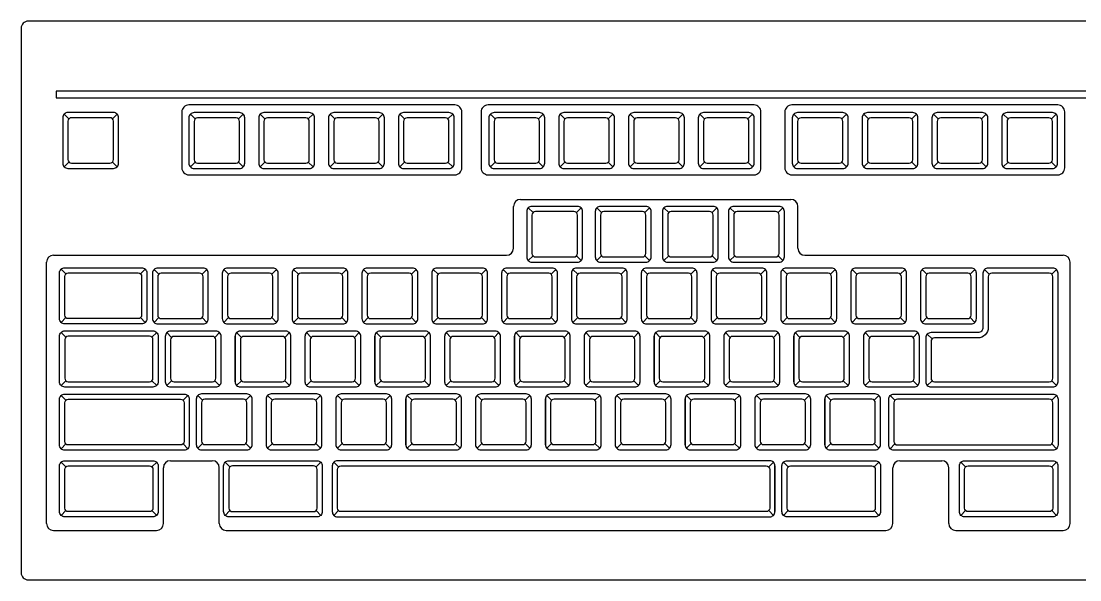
# Model space of a CAD drawing. Extents: x -388.927 to -388.467, y 3.059 to 3.219.
# Drawn here: x -388.9273 to -388.6241, y 3.0585 to 3.2185 of the extents above; entities that cross this region are included whole.
import ezdxf

# ---------------------------------------------------------------- set-up
doc = ezdxf.new("R2010")
doc.units = 0
doc.layers.get('0').update_dxf_attribs({"linetype": 'CONTINUOUS'})

msp = doc.modelspace()

# ---------------------------------------------------------------- linework, layer by layer
at = {"color": 0}
for p, q in [((-388.91365, 3.19059), (-388.915, 3.19194)), ((-388.90123, 3.19059), (-388.89988, 3.19194)), ((-388.87751, 3.19055), (-388.87887, 3.1919)), ((-388.8651, 3.19055), (-388.86375, 3.1919)), ((-388.85751, 3.19055), (-388.85887, 3.1919)), ((-388.8451, 3.19055), (-388.84375, 3.1919)), ((-388.83751, 3.19055), (-388.83887, 3.1919)), ((-388.8251, 3.19055), (-388.82375, 3.1919)), ((-388.81751, 3.19055), (-388.81887, 3.1919)), ((-388.8051, 3.19055), (-388.80375, 3.1919)), ((-388.7916, 3.19055), (-388.79295, 3.1919)), ((-388.77918, 3.19055), (-388.77783, 3.1919)), ((-388.7716, 3.19055), (-388.77295, 3.1919)), ((-388.75918, 3.19055), (-388.75783, 3.1919)), ((-388.7516, 3.19055), (-388.75295, 3.1919)), ((-388.73918, 3.19055), (-388.73783, 3.1919)), ((-388.7316, 3.19055), (-388.73295, 3.1919)), ((-388.71918, 3.19055), (-388.71783, 3.1919)), ((-388.70467, 3.19055), (-388.70603, 3.1919)), ((-388.69226, 3.19055), (-388.69091, 3.1919)), ((-388.68467, 3.19055), (-388.68603, 3.1919)), ((-388.67226, 3.19055), (-388.67091, 3.1919)), ((-388.66467, 3.19055), (-388.66603, 3.1919)), ((-388.65226, 3.19055), (-388.65091, 3.1919)), ((-388.64467, 3.19055), (-388.64603, 3.1919)), ((-388.63226, 3.19055), (-388.63091, 3.1919)), ((-388.91365, 3.17817), (-388.915, 3.17682)), ((-388.90123, 3.17817), (-388.89988, 3.17682)), ((-388.87751, 3.17813), (-388.87887, 3.17678)), ((-388.8651, 3.17813), (-388.86375, 3.17678)), ((-388.85751, 3.17813), (-388.85887, 3.17678)), ((-388.8451, 3.17813), (-388.84375, 3.17678)), ((-388.83751, 3.17813), (-388.83887, 3.17678)), ((-388.8251, 3.17813), (-388.82375, 3.17678)), ((-388.81751, 3.17813), (-388.81887, 3.17678)), ((-388.8051, 3.17813), (-388.80375, 3.17678)), ((-388.7916, 3.17813), (-388.79295, 3.17678)), ((-388.77918, 3.17813), (-388.77783, 3.17678)), ((-388.7716, 3.17813), (-388.77295, 3.17678)), ((-388.75918, 3.17813), (-388.75783, 3.17678)), ((-388.7516, 3.17813), (-388.75295, 3.17678)), ((-388.73918, 3.17813), (-388.73783, 3.17678)), ((-388.7316, 3.17813), (-388.73295, 3.17678)), ((-388.71918, 3.17813), (-388.71783, 3.17678)), ((-388.70467, 3.17813), (-388.70603, 3.17678)), ((-388.69226, 3.17813), (-388.69091, 3.17678)), ((-388.68467, 3.17813), (-388.68603, 3.17678)), ((-388.67226, 3.17813), (-388.67091, 3.17678)), ((-388.66467, 3.17813), (-388.66603, 3.17678)), ((-388.65226, 3.17813), (-388.65091, 3.17678)), ((-388.64467, 3.17813), (-388.64603, 3.17678)), ((-388.63226, 3.17813), (-388.63091, 3.17678)), ((-388.78433, 3.16748), (-388.70687, 3.16748)), ((-388.78633, 3.15348), (-388.78633, 3.16548)), ((-388.78074, 3.1637), (-388.78209, 3.16506)), ((-388.76832, 3.1637), (-388.76697, 3.16506)), ((-388.76112, 3.1637), (-388.76247, 3.16506)), ((-388.7487, 3.1637), (-388.74735, 3.16506)), ((-388.74187, 3.1637), (-388.74323, 3.16506)), ((-388.72946, 3.1637), (-388.72811, 3.16506)), ((-388.72296, 3.1637), (-388.72432, 3.16506)), ((-388.71055, 3.1637), (-388.70919, 3.16506)), ((-388.70487, 3.15348), (-388.70487, 3.16548)), ((-388.91808, 3.15148), (-388.78833, 3.15148)), ((-388.78074, 3.15129), (-388.78209, 3.14994)), ((-388.76832, 3.15129), (-388.76697, 3.14994)), ((-388.76112, 3.15129), (-388.76247, 3.14994)), ((-388.7487, 3.15129), (-388.74735, 3.14994)), ((-388.74187, 3.15129), (-388.74323, 3.14994)), ((-388.72946, 3.15129), (-388.72811, 3.14994)), ((-388.72296, 3.15129), (-388.72432, 3.14994)), ((-388.71055, 3.15129), (-388.70919, 3.14994)), ((-388.70287, 3.15148), (-388.62888, 3.15148)), ((-388.92008, 3.07465), (-388.92008, 3.14948)), ((-388.62688, 3.07465), (-388.62688, 3.14948)), ((-388.91455, 3.14613), (-388.91591, 3.14748)), ((-388.89314, 3.14613), (-388.89179, 3.14748)), ((-388.88794, 3.14604), (-388.8893, 3.14739)), ((-388.87553, 3.14604), (-388.87418, 3.14739)), ((-388.86794, 3.14604), (-388.8693, 3.14739)), ((-388.85553, 3.14604), (-388.85418, 3.14739)), ((-388.84794, 3.14604), (-388.8493, 3.14739)), ((-388.83553, 3.14604), (-388.83418, 3.14739)), ((-388.82794, 3.14604), (-388.8293, 3.14739)), ((-388.81553, 3.14604), (-388.81418, 3.14739)), ((-388.80794, 3.14604), (-388.8093, 3.14739)), ((-388.79553, 3.14604), (-388.79418, 3.14739)), ((-388.78794, 3.14604), (-388.7893, 3.14739)), ((-388.77553, 3.14604), (-388.77418, 3.14739)), ((-388.76794, 3.14604), (-388.7693, 3.14739)), ((-388.75553, 3.14604), (-388.75418, 3.14739)), ((-388.74794, 3.14604), (-388.7493, 3.14739)), ((-388.73553, 3.14604), (-388.73418, 3.14739)), ((-388.72794, 3.14604), (-388.7293, 3.14739)), ((-388.71553, 3.14604), (-388.71418, 3.14739)), ((-388.70794, 3.14604), (-388.7093, 3.14739)), ((-388.69553, 3.14604), (-388.69418, 3.14739)), ((-388.68794, 3.14604), (-388.6893, 3.14739)), ((-388.67553, 3.14604), (-388.67418, 3.14739)), ((-388.66794, 3.14604), (-388.6693, 3.14739)), ((-388.65553, 3.14604), (-388.65418, 3.14739)), ((-388.65141, 3.14739), (-388.65006, 3.14604)), ((-388.63079, 3.14739), (-388.63214, 3.14604)), ((-388.91455, 3.13362), (-388.91591, 3.13227)), ((-388.89314, 3.13362), (-388.89179, 3.13227)), ((-388.88794, 3.13362), (-388.8893, 3.13227)), ((-388.87553, 3.13362), (-388.87418, 3.13227)), ((-388.86794, 3.13362), (-388.8693, 3.13227)), ((-388.85553, 3.13362), (-388.85418, 3.13227)), ((-388.84794, 3.13362), (-388.8493, 3.13227)), ((-388.83553, 3.13362), (-388.83418, 3.13227)), ((-388.82794, 3.13362), (-388.8293, 3.13227)), ((-388.81553, 3.13362), (-388.81418, 3.13227)), ((-388.80794, 3.13362), (-388.8093, 3.13227)), ((-388.79553, 3.13362), (-388.79418, 3.13227)), ((-388.78794, 3.13362), (-388.7893, 3.13227)), ((-388.77553, 3.13362), (-388.77418, 3.13227)), ((-388.76794, 3.13362), (-388.7693, 3.13227)), ((-388.75553, 3.13362), (-388.75418, 3.13227)), ((-388.74794, 3.13362), (-388.7493, 3.13227)), ((-388.73553, 3.13362), (-388.73418, 3.13227)), ((-388.72794, 3.13362), (-388.7293, 3.13227)), ((-388.71553, 3.13362), (-388.71418, 3.13227)), ((-388.70794, 3.13362), (-388.7093, 3.13227)), ((-388.69553, 3.13362), (-388.69418, 3.13227)), ((-388.68794, 3.13362), (-388.6893, 3.13227)), ((-388.67553, 3.13362), (-388.67418, 3.13227)), ((-388.66794, 3.13362), (-388.6693, 3.13227)), ((-388.65553, 3.13362), (-388.65418, 3.13227)), ((-388.91455, 3.12804), (-388.91591, 3.12939)), ((-388.88989, 3.12804), (-388.88853, 3.12939)), ((-388.8861, 3.12833), (-388.8861, 3.11524)), ((-388.88428, 3.12796), (-388.88563, 3.12932)), ((-388.87186, 3.12796), (-388.87051, 3.12932)), ((-388.8661, 3.12833), (-388.8661, 3.11524)), ((-388.86428, 3.12796), (-388.86563, 3.12932)), ((-388.85186, 3.12796), (-388.85051, 3.12932)), ((-388.8461, 3.12833), (-388.8461, 3.11524)), ((-388.84428, 3.12796), (-388.84563, 3.12932)), ((-388.83186, 3.12796), (-388.83051, 3.12932)), ((-388.8261, 3.12833), (-388.8261, 3.11524)), ((-388.82428, 3.12796), (-388.82563, 3.12932)), ((-388.81186, 3.12796), (-388.81051, 3.12932)), ((-388.8061, 3.12833), (-388.8061, 3.11524)), ((-388.80428, 3.12796), (-388.80563, 3.12932)), ((-388.79186, 3.12796), (-388.79051, 3.12932)), ((-388.7861, 3.12833), (-388.7861, 3.11524)), ((-388.78428, 3.12796), (-388.78563, 3.12932)), ((-388.77186, 3.12796), (-388.77051, 3.12932)), ((-388.7661, 3.12833), (-388.7661, 3.11524)), ((-388.76428, 3.12796), (-388.76563, 3.12932)), ((-388.75186, 3.12796), (-388.75051, 3.12932)), ((-388.7461, 3.12833), (-388.7461, 3.11524)), ((-388.74428, 3.12796), (-388.74563, 3.12932)), ((-388.73186, 3.12796), (-388.73051, 3.12932)), ((-388.7261, 3.12833), (-388.7261, 3.11524)), ((-388.72428, 3.12796), (-388.72563, 3.12932)), ((-388.71186, 3.12796), (-388.71051, 3.12932)), ((-388.7061, 3.12833), (-388.7061, 3.11524)), ((-388.70428, 3.12796), (-388.70563, 3.12932)), ((-388.69186, 3.12796), (-388.69051, 3.12932)), ((-388.6861, 3.12833), (-388.6861, 3.11524)), ((-388.68428, 3.12796), (-388.68563, 3.12932)), ((-388.67186, 3.12796), (-388.67051, 3.12932)), ((-388.6678, 3.12888), (-388.66644, 3.12753)), ((-388.91455, 3.11553), (-388.91591, 3.11418)), ((-388.88989, 3.11553), (-388.88853, 3.11418)), ((-388.88428, 3.11555), (-388.88563, 3.1142)), ((-388.87186, 3.11555), (-388.87051, 3.1142)), ((-388.86428, 3.11555), (-388.86563, 3.1142)), ((-388.85186, 3.11555), (-388.85051, 3.1142)), ((-388.84428, 3.11555), (-388.84563, 3.1142)), ((-388.83186, 3.11555), (-388.83051, 3.1142)), ((-388.82428, 3.11555), (-388.82563, 3.1142)), ((-388.81186, 3.11555), (-388.81051, 3.1142)), ((-388.80428, 3.11555), (-388.80563, 3.1142)), ((-388.79186, 3.11555), (-388.79051, 3.1142)), ((-388.78428, 3.11555), (-388.78563, 3.1142)), ((-388.77186, 3.11555), (-388.77051, 3.1142)), ((-388.76428, 3.11555), (-388.76563, 3.1142)), ((-388.75186, 3.11555), (-388.75051, 3.1142)), ((-388.74428, 3.11555), (-388.74563, 3.1142)), ((-388.73186, 3.11555), (-388.73051, 3.1142)), ((-388.72428, 3.11555), (-388.72563, 3.1142)), ((-388.71186, 3.11555), (-388.71051, 3.1142)), ((-388.70428, 3.11555), (-388.70563, 3.1142)), ((-388.69186, 3.11555), (-388.69051, 3.1142)), ((-388.68428, 3.11555), (-388.68563, 3.1142)), ((-388.67186, 3.11555), (-388.67051, 3.1142)), ((-388.6678, 3.1142), (-388.66644, 3.11555)), ((-388.63079, 3.1142), (-388.63214, 3.11555)), ((-388.91455, 3.10995), (-388.91591, 3.1113)), ((-388.88099, 3.10995), (-388.87964, 3.1113)), ((-388.8754, 3.10997), (-388.87676, 3.11132)), ((-388.86299, 3.10997), (-388.86164, 3.11132)), ((-388.8554, 3.10997), (-388.85676, 3.11132)), ((-388.84299, 3.10997), (-388.84164, 3.11132)), ((-388.8354, 3.10997), (-388.83676, 3.11132)), ((-388.82299, 3.10997), (-388.82164, 3.11132)), ((-388.8154, 3.10997), (-388.81676, 3.11132)), ((-388.80299, 3.10997), (-388.80164, 3.11132)), ((-388.7954, 3.10997), (-388.79676, 3.11132)), ((-388.78299, 3.10997), (-388.78164, 3.11132)), ((-388.7754, 3.10997), (-388.77676, 3.11132)), ((-388.76299, 3.10997), (-388.76164, 3.11132)), ((-388.7554, 3.10997), (-388.75676, 3.11132)), ((-388.74299, 3.10997), (-388.74164, 3.11132)), ((-388.7354, 3.10997), (-388.73676, 3.11132)), ((-388.72299, 3.10997), (-388.72164, 3.11132)), ((-388.7154, 3.10997), (-388.71676, 3.11132)), ((-388.70299, 3.10997), (-388.70164, 3.11132)), ((-388.6954, 3.10997), (-388.69676, 3.11132)), ((-388.68299, 3.10997), (-388.68164, 3.11132)), ((-388.67706, 3.10995), (-388.67842, 3.1113)), ((-388.63214, 3.10995), (-388.63079, 3.1113)), ((-388.87722, 3.11033), (-388.87722, 3.09724)), ((-388.85722, 3.11033), (-388.85722, 3.09724)), ((-388.83722, 3.11033), (-388.83722, 3.09724)), ((-388.81722, 3.11033), (-388.81722, 3.09724)), ((-388.79722, 3.11033), (-388.79722, 3.09724)), ((-388.77722, 3.11033), (-388.77722, 3.09724)), ((-388.75722, 3.11033), (-388.75722, 3.09724)), ((-388.73722, 3.11033), (-388.73722, 3.09724)), ((-388.71722, 3.11033), (-388.71722, 3.09724)), ((-388.69722, 3.11033), (-388.69722, 3.09724)), ((-388.91455, 3.09744), (-388.91591, 3.09609)), ((-388.88099, 3.09744), (-388.87964, 3.09609)), ((-388.8754, 3.09755), (-388.87676, 3.0962)), ((-388.86299, 3.09755), (-388.86164, 3.0962)), ((-388.8554, 3.09755), (-388.85676, 3.0962)), ((-388.84299, 3.09755), (-388.84164, 3.0962)), ((-388.8354, 3.09755), (-388.83676, 3.0962)), ((-388.82299, 3.09755), (-388.82164, 3.0962)), ((-388.8154, 3.09755), (-388.81676, 3.0962)), ((-388.80299, 3.09755), (-388.80164, 3.0962)), ((-388.7954, 3.09755), (-388.79676, 3.0962)), ((-388.78299, 3.09755), (-388.78164, 3.0962)), ((-388.7754, 3.09755), (-388.77676, 3.0962)), ((-388.76299, 3.09755), (-388.76164, 3.0962)), ((-388.7554, 3.09755), (-388.75676, 3.0962)), ((-388.74299, 3.09755), (-388.74164, 3.0962)), ((-388.7354, 3.09755), (-388.73676, 3.0962)), ((-388.72299, 3.09755), (-388.72164, 3.0962)), ((-388.7154, 3.09755), (-388.71676, 3.0962)), ((-388.70299, 3.09755), (-388.70164, 3.0962)), ((-388.6954, 3.09755), (-388.69676, 3.0962)), ((-388.68299, 3.09755), (-388.68164, 3.0962)), ((-388.67706, 3.09744), (-388.67842, 3.09609)), ((-388.63214, 3.09744), (-388.63079, 3.09609)), ((-388.91455, 3.09086), (-388.91591, 3.09221)), ((-388.88989, 3.09086), (-388.88853, 3.09221)), ((-388.88661, 3.07465), (-388.88661, 3.09065)), ((-388.88461, 3.09265), (-388.8726, 3.09265)), ((-388.8706, 3.07465), (-388.8706, 3.09065)), ((-388.86755, 3.09086), (-388.86891, 3.09221)), ((-388.84289, 3.09086), (-388.84153, 3.09221)), ((-388.83645, 3.09086), (-388.8378, 3.09221)), ((-388.71324, 3.09086), (-388.71189, 3.09221)), ((-388.71145, 3.09115), (-388.71145, 3.07806)), ((-388.70766, 3.09086), (-388.70901, 3.09221)), ((-388.68299, 3.09086), (-388.68164, 3.09221)), ((-388.67767, 3.07465), (-388.67767, 3.09065)), ((-388.67567, 3.09265), (-388.66366, 3.09265)), ((-388.66166, 3.07465), (-388.66166, 3.09065)), ((-388.65683, 3.09086), (-388.65818, 3.09221)), ((-388.63216, 3.09086), (-388.63081, 3.09221)), ((-388.91455, 3.07835), (-388.91591, 3.077)), ((-388.88989, 3.07835), (-388.88853, 3.077)), ((-388.86755, 3.07835), (-388.86891, 3.077)), ((-388.84289, 3.07835), (-388.84153, 3.077)), ((-388.83645, 3.07835), (-388.8378, 3.077)), ((-388.71324, 3.07835), (-388.71189, 3.077)), ((-388.70766, 3.07835), (-388.70901, 3.077)), ((-388.68299, 3.07835), (-388.68164, 3.077)), ((-388.65683, 3.07835), (-388.65818, 3.077)), ((-388.63216, 3.07835), (-388.63081, 3.077)), ((-388.91808, 3.07265), (-388.88861, 3.07265)), ((-388.8686, 3.07265), (-388.67967, 3.07265)), ((-388.65966, 3.07265), (-388.62888, 3.07265))]:
    msp.add_line(p, q, dxfattribs=at)
for points in [[(-388.92735, 3.21653), (-388.92735, 3.06053, 0.414214), (-388.92535, 3.05853), (-388.46935, 3.05853, 0.414214), (-388.46735, 3.06053), (-388.46735, 3.21653, 0.414214), (-388.46935, 3.21853), (-388.92535, 3.21853, 0.414214)], [(-388.80313, 3.19453), (-388.87932, 3.19453, 0.414214), (-388.88132, 3.19253), (-388.88132, 3.17653, 0.414214), (-388.87932, 3.17453), (-388.80313, 3.17453, 0.414214), (-388.80113, 3.17653), (-388.80113, 3.19253, 0.414214)], [(-388.71744, 3.19453), (-388.79363, 3.19453, 0.414214), (-388.79563, 3.19253), (-388.79563, 3.17653, 0.414214), (-388.79363, 3.17453), (-388.71744, 3.17453, 0.414214), (-388.71544, 3.17653), (-388.71544, 3.19253, 0.414214)], [(-388.63042, 3.19453), (-388.70661, 3.19453, 0.414214), (-388.70861, 3.19253), (-388.70861, 3.17653, 0.414214), (-388.70661, 3.17453), (-388.63042, 3.17453, 0.414214), (-388.62842, 3.17653), (-388.62842, 3.19253, 0.414214)], [(-388.89944, 3.19088, 0.414214), (-388.90094, 3.19238), (-388.91394, 3.19238, 0.414214), (-388.91544, 3.19088), (-388.91544, 3.17788, 0.414214), (-388.91394, 3.17638), (-388.90094, 3.17638, 0.414214), (-388.89944, 3.17788)], [(-388.90194, 3.19088), (-388.91294, 3.19088, 0.414214), (-388.91394, 3.18988), (-388.91394, 3.17888, 0.414214), (-388.91294, 3.17788), (-388.90194, 3.17788, 0.414214), (-388.90094, 3.17888), (-388.90094, 3.18988, 0.414214)], [(-388.86331, 3.19084, 0.414214), (-388.86481, 3.19234), (-388.87781, 3.19234, 0.414214), (-388.87931, 3.19084), (-388.87931, 3.17784, 0.414214), (-388.87781, 3.17634), (-388.86481, 3.17634, 0.414214), (-388.86331, 3.17784)], [(-388.86581, 3.19084), (-388.87681, 3.19084, 0.414214), (-388.87781, 3.18984), (-388.87781, 3.17884, 0.414214), (-388.87681, 3.17784), (-388.86581, 3.17784, 0.414214), (-388.86481, 3.17884), (-388.86481, 3.18984, 0.414214)], [(-388.84331, 3.19084, 0.414214), (-388.84481, 3.19234), (-388.85781, 3.19234, 0.414214), (-388.85931, 3.19084), (-388.85931, 3.17784, 0.414214), (-388.85781, 3.17634), (-388.84481, 3.17634, 0.414214), (-388.84331, 3.17784)], [(-388.84581, 3.19084), (-388.85681, 3.19084, 0.414214), (-388.85781, 3.18984), (-388.85781, 3.17884, 0.414214), (-388.85681, 3.17784), (-388.84581, 3.17784, 0.414214), (-388.84481, 3.17884), (-388.84481, 3.18984, 0.414214)], [(-388.82331, 3.19084, 0.414214), (-388.82481, 3.19234), (-388.83781, 3.19234, 0.414214), (-388.83931, 3.19084), (-388.83931, 3.17784, 0.414214), (-388.83781, 3.17634), (-388.82481, 3.17634, 0.414214), (-388.82331, 3.17784)], [(-388.82581, 3.19084), (-388.83681, 3.19084, 0.414214), (-388.83781, 3.18984), (-388.83781, 3.17884, 0.414214), (-388.83681, 3.17784), (-388.82581, 3.17784, 0.414214), (-388.82481, 3.17884), (-388.82481, 3.18984, 0.414214)], [(-388.80331, 3.19084, 0.414214), (-388.80481, 3.19234), (-388.81781, 3.19234, 0.414214), (-388.81931, 3.19084), (-388.81931, 3.17784, 0.414214), (-388.81781, 3.17634), (-388.80481, 3.17634, 0.414214), (-388.80331, 3.17784)], [(-388.80581, 3.19084), (-388.81681, 3.19084, 0.414214), (-388.81781, 3.18984), (-388.81781, 3.17884, 0.414214), (-388.81681, 3.17784), (-388.80581, 3.17784, 0.414214), (-388.80481, 3.17884), (-388.80481, 3.18984, 0.414214)], [(-388.77739, 3.19084, 0.414214), (-388.77889, 3.19234), (-388.79189, 3.19234, 0.414214), (-388.79339, 3.19084), (-388.79339, 3.17784, 0.414214), (-388.79189, 3.17634), (-388.77889, 3.17634, 0.414214), (-388.77739, 3.17784)], [(-388.77989, 3.19084), (-388.79089, 3.19084, 0.414214), (-388.79189, 3.18984), (-388.79189, 3.17884, 0.414214), (-388.79089, 3.17784), (-388.77989, 3.17784, 0.414214), (-388.77889, 3.17884), (-388.77889, 3.18984, 0.414214)], [(-388.75739, 3.19084, 0.414214), (-388.75889, 3.19234), (-388.77189, 3.19234, 0.414214), (-388.77339, 3.19084), (-388.77339, 3.17784, 0.414214), (-388.77189, 3.17634), (-388.75889, 3.17634, 0.414214), (-388.75739, 3.17784)], [(-388.75989, 3.19084), (-388.77089, 3.19084, 0.414214), (-388.77189, 3.18984), (-388.77189, 3.17884, 0.414214), (-388.77089, 3.17784), (-388.75989, 3.17784, 0.414214), (-388.75889, 3.17884), (-388.75889, 3.18984, 0.414214)], [(-388.73739, 3.19084, 0.414214), (-388.73889, 3.19234), (-388.75189, 3.19234, 0.414214), (-388.75339, 3.19084), (-388.75339, 3.17784, 0.414214), (-388.75189, 3.17634), (-388.73889, 3.17634, 0.414214), (-388.73739, 3.17784)], [(-388.73989, 3.19084), (-388.75089, 3.19084, 0.414214), (-388.75189, 3.18984), (-388.75189, 3.17884, 0.414214), (-388.75089, 3.17784), (-388.73989, 3.17784, 0.414214), (-388.73889, 3.17884), (-388.73889, 3.18984, 0.414214)], [(-388.71739, 3.19084, 0.414214), (-388.71889, 3.19234), (-388.73189, 3.19234, 0.414214), (-388.73339, 3.19084), (-388.73339, 3.17784, 0.414214), (-388.73189, 3.17634), (-388.71889, 3.17634, 0.414214), (-388.71739, 3.17784)], [(-388.71989, 3.19084), (-388.73089, 3.19084, 0.414214), (-388.73189, 3.18984), (-388.73189, 3.17884, 0.414214), (-388.73089, 3.17784), (-388.71989, 3.17784, 0.414214), (-388.71889, 3.17884), (-388.71889, 3.18984, 0.414214)], [(-388.69047, 3.19084, 0.414214), (-388.69197, 3.19234), (-388.70497, 3.19234, 0.414214), (-388.70647, 3.19084), (-388.70647, 3.17784, 0.414214), (-388.70497, 3.17634), (-388.69197, 3.17634, 0.414214), (-388.69047, 3.17784)], [(-388.69297, 3.19084), (-388.70397, 3.19084, 0.414214), (-388.70497, 3.18984), (-388.70497, 3.17884, 0.414214), (-388.70397, 3.17784), (-388.69297, 3.17784, 0.414214), (-388.69197, 3.17884), (-388.69197, 3.18984, 0.414214)], [(-388.67047, 3.19084, 0.414214), (-388.67197, 3.19234), (-388.68497, 3.19234, 0.414214), (-388.68647, 3.19084), (-388.68647, 3.17784, 0.414214), (-388.68497, 3.17634), (-388.67197, 3.17634, 0.414214), (-388.67047, 3.17784)], [(-388.67297, 3.19084), (-388.68397, 3.19084, 0.414214), (-388.68497, 3.18984), (-388.68497, 3.17884, 0.414214), (-388.68397, 3.17784), (-388.67297, 3.17784, 0.414214), (-388.67197, 3.17884), (-388.67197, 3.18984, 0.414214)], [(-388.65047, 3.19084, 0.414214), (-388.65197, 3.19234), (-388.66497, 3.19234, 0.414214), (-388.66647, 3.19084), (-388.66647, 3.17784, 0.414214), (-388.66497, 3.17634), (-388.65197, 3.17634, 0.414214), (-388.65047, 3.17784)], [(-388.65297, 3.19084), (-388.66397, 3.19084, 0.414214), (-388.66497, 3.18984), (-388.66497, 3.17884, 0.414214), (-388.66397, 3.17784), (-388.65297, 3.17784, 0.414214), (-388.65197, 3.17884), (-388.65197, 3.18984, 0.414214)], [(-388.63047, 3.19084, 0.414214), (-388.63197, 3.19234), (-388.64497, 3.19234, 0.414214), (-388.64647, 3.19084), (-388.64647, 3.17784, 0.414214), (-388.64497, 3.17634), (-388.63197, 3.17634, 0.414214), (-388.63047, 3.17784)], [(-388.63297, 3.19084), (-388.64397, 3.19084, 0.414214), (-388.64497, 3.18984), (-388.64497, 3.17884, 0.414214), (-388.64397, 3.17784), (-388.63297, 3.17784, 0.414214), (-388.63197, 3.17884), (-388.63197, 3.18984, 0.414214)], [(-388.76653, 3.164, 0.414214), (-388.76803, 3.1655), (-388.78103, 3.1655, 0.414214), (-388.78253, 3.164), (-388.78253, 3.151, 0.414214), (-388.78103, 3.1495), (-388.76803, 3.1495, 0.414214), (-388.76653, 3.151)], [(-388.76903, 3.164), (-388.78003, 3.164, 0.414214), (-388.78103, 3.163), (-388.78103, 3.152, 0.414214), (-388.78003, 3.151), (-388.76903, 3.151, 0.414214), (-388.76803, 3.152), (-388.76803, 3.163, 0.414214)], [(-388.74691, 3.164, 0.414214), (-388.74841, 3.1655), (-388.76141, 3.1655, 0.414214), (-388.76291, 3.164), (-388.76291, 3.151, 0.414214), (-388.76141, 3.1495), (-388.74841, 3.1495, 0.414214), (-388.74691, 3.151)], [(-388.74941, 3.164), (-388.76041, 3.164, 0.414214), (-388.76141, 3.163), (-388.76141, 3.152, 0.414214), (-388.76041, 3.151), (-388.74941, 3.151, 0.414214), (-388.74841, 3.152), (-388.74841, 3.163, 0.414214)], [(-388.72767, 3.164, 0.414214), (-388.72917, 3.1655), (-388.74217, 3.1655, 0.414214), (-388.74367, 3.164), (-388.74367, 3.151, 0.414214), (-388.74217, 3.1495), (-388.72917, 3.1495, 0.414214), (-388.72767, 3.151)], [(-388.73017, 3.164), (-388.74117, 3.164, 0.414214), (-388.74217, 3.163), (-388.74217, 3.152, 0.414214), (-388.74117, 3.151), (-388.73017, 3.151, 0.414214), (-388.72917, 3.152), (-388.72917, 3.163, 0.414214)], [(-388.70875, 3.164, 0.414214), (-388.71025, 3.1655), (-388.72325, 3.1655, 0.414214), (-388.72475, 3.164), (-388.72475, 3.151, 0.414214), (-388.72325, 3.1495), (-388.71025, 3.1495, 0.414214), (-388.70875, 3.151)], [(-388.71125, 3.164), (-388.72225, 3.164, 0.414214), (-388.72325, 3.163), (-388.72325, 3.152, 0.414214), (-388.72225, 3.151), (-388.71125, 3.151, 0.414214), (-388.71025, 3.152), (-388.71025, 3.163, 0.414214)], [(-388.91485, 3.14792), (-388.89285, 3.14792, -0.414214), (-388.89135, 3.14642), (-388.89135, 3.13333, -0.414214), (-388.89285, 3.13183), (-388.91485, 3.13183, -0.414214), (-388.91635, 3.13333), (-388.91635, 3.14642, -0.414214)], [(-388.87374, 3.14633, 0.414214), (-388.87524, 3.14783), (-388.88824, 3.14783, 0.414214), (-388.88974, 3.14633), (-388.88974, 3.13333, 0.414214), (-388.88824, 3.13183), (-388.87524, 3.13183, 0.414214), (-388.87374, 3.13333)], [(-388.85374, 3.14633, 0.414214), (-388.85524, 3.14783), (-388.86824, 3.14783, 0.414214), (-388.86974, 3.14633), (-388.86974, 3.13333, 0.414214), (-388.86824, 3.13183), (-388.85524, 3.13183, 0.414214), (-388.85374, 3.13333)], [(-388.83374, 3.14633, 0.414214), (-388.83524, 3.14783), (-388.84824, 3.14783, 0.414214), (-388.84974, 3.14633), (-388.84974, 3.13333, 0.414214), (-388.84824, 3.13183), (-388.83524, 3.13183, 0.414214), (-388.83374, 3.13333)], [(-388.81374, 3.14633, 0.414214), (-388.81524, 3.14783), (-388.82824, 3.14783, 0.414214), (-388.82974, 3.14633), (-388.82974, 3.13333, 0.414214), (-388.82824, 3.13183), (-388.81524, 3.13183, 0.414214), (-388.81374, 3.13333)], [(-388.79374, 3.14633, 0.414214), (-388.79524, 3.14783), (-388.80824, 3.14783, 0.414214), (-388.80974, 3.14633), (-388.80974, 3.13333, 0.414214), (-388.80824, 3.13183), (-388.79524, 3.13183, 0.414214), (-388.79374, 3.13333)], [(-388.77374, 3.14633, 0.414214), (-388.77524, 3.14783), (-388.78824, 3.14783, 0.414214), (-388.78974, 3.14633), (-388.78974, 3.13333, 0.414214), (-388.78824, 3.13183), (-388.77524, 3.13183, 0.414214), (-388.77374, 3.13333)], [(-388.75374, 3.14633, 0.414214), (-388.75524, 3.14783), (-388.76824, 3.14783, 0.414214), (-388.76974, 3.14633), (-388.76974, 3.13333, 0.414214), (-388.76824, 3.13183), (-388.75524, 3.13183, 0.414214), (-388.75374, 3.13333)], [(-388.73374, 3.14633, 0.414214), (-388.73524, 3.14783), (-388.74824, 3.14783, 0.414214), (-388.74974, 3.14633), (-388.74974, 3.13333, 0.414214), (-388.74824, 3.13183), (-388.73524, 3.13183, 0.414214), (-388.73374, 3.13333)], [(-388.71374, 3.14633, 0.414214), (-388.71524, 3.14783), (-388.72824, 3.14783, 0.414214), (-388.72974, 3.14633), (-388.72974, 3.13333, 0.414214), (-388.72824, 3.13183), (-388.71524, 3.13183, 0.414214), (-388.71374, 3.13333)], [(-388.69374, 3.14633, 0.414214), (-388.69524, 3.14783), (-388.70824, 3.14783, 0.414214), (-388.70974, 3.14633), (-388.70974, 3.13333, 0.414214), (-388.70824, 3.13183), (-388.69524, 3.13183, 0.414214), (-388.69374, 3.13333)], [(-388.67374, 3.14633, 0.414214), (-388.67524, 3.14783), (-388.68824, 3.14783, 0.414214), (-388.68974, 3.14633), (-388.68974, 3.13333, 0.414214), (-388.68824, 3.13183), (-388.67524, 3.13183, 0.414214), (-388.67374, 3.13333)], [(-388.65374, 3.14633, 0.414214), (-388.65524, 3.14783), (-388.66824, 3.14783, 0.414214), (-388.66974, 3.14633), (-388.66974, 3.13333, 0.414214), (-388.66824, 3.13183), (-388.65524, 3.13183, 0.414214), (-388.65374, 3.13333)], [(-388.66674, 3.11376), (-388.63185, 3.11376, 0.414214), (-388.63035, 3.11526), (-388.63035, 3.14633, 0.414214), (-388.63185, 3.14783), (-388.65035, 3.14783, 0.414214), (-388.65185, 3.14633), (-388.65185, 3.13082, -0.414214), (-388.65335, 3.12932), (-388.66674, 3.12932, 0.414214), (-388.66824, 3.12782), (-388.66824, 3.11526, 0.414214)], [(-388.89285, 3.14542), (-388.89285, 3.13433, -0.414214), (-388.89385, 3.13333), (-388.91385, 3.13333, -0.414214), (-388.91485, 3.13433), (-388.91485, 3.14542, -0.414214), (-388.91385, 3.14642), (-388.89385, 3.14642, -0.414214)], [(-388.87624, 3.14633), (-388.88724, 3.14633, 0.414214), (-388.88824, 3.14533), (-388.88824, 3.13433, 0.414214), (-388.88724, 3.13333), (-388.87624, 3.13333, 0.414214), (-388.87524, 3.13433), (-388.87524, 3.14533, 0.414214)], [(-388.85624, 3.14633), (-388.86724, 3.14633, 0.414214), (-388.86824, 3.14533), (-388.86824, 3.13433, 0.414214), (-388.86724, 3.13333), (-388.85624, 3.13333, 0.414214), (-388.85524, 3.13433), (-388.85524, 3.14533, 0.414214)], [(-388.83624, 3.14633), (-388.84724, 3.14633, 0.414214), (-388.84824, 3.14533), (-388.84824, 3.13433, 0.414214), (-388.84724, 3.13333), (-388.83624, 3.13333, 0.414214), (-388.83524, 3.13433), (-388.83524, 3.14533, 0.414214)], [(-388.81624, 3.14633), (-388.82724, 3.14633, 0.414214), (-388.82824, 3.14533), (-388.82824, 3.13433, 0.414214), (-388.82724, 3.13333), (-388.81624, 3.13333, 0.414214), (-388.81524, 3.13433), (-388.81524, 3.14533, 0.414214)], [(-388.79624, 3.14633), (-388.80724, 3.14633, 0.414214), (-388.80824, 3.14533), (-388.80824, 3.13433, 0.414214), (-388.80724, 3.13333), (-388.79624, 3.13333, 0.414214), (-388.79524, 3.13433), (-388.79524, 3.14533, 0.414214)], [(-388.77624, 3.14633), (-388.78724, 3.14633, 0.414214), (-388.78824, 3.14533), (-388.78824, 3.13433, 0.414214), (-388.78724, 3.13333), (-388.77624, 3.13333, 0.414214), (-388.77524, 3.13433), (-388.77524, 3.14533, 0.414214)], [(-388.75624, 3.14633), (-388.76724, 3.14633, 0.414214), (-388.76824, 3.14533), (-388.76824, 3.13433, 0.414214), (-388.76724, 3.13333), (-388.75624, 3.13333, 0.414214), (-388.75524, 3.13433), (-388.75524, 3.14533, 0.414214)], [(-388.73624, 3.14633), (-388.74724, 3.14633, 0.414214), (-388.74824, 3.14533), (-388.74824, 3.13433, 0.414214), (-388.74724, 3.13333), (-388.73624, 3.13333, 0.414214), (-388.73524, 3.13433), (-388.73524, 3.14533, 0.414214)], [(-388.71624, 3.14633), (-388.72724, 3.14633, 0.414214), (-388.72824, 3.14533), (-388.72824, 3.13433, 0.414214), (-388.72724, 3.13333), (-388.71624, 3.13333, 0.414214), (-388.71524, 3.13433), (-388.71524, 3.14533, 0.414214)], [(-388.69624, 3.14633), (-388.70724, 3.14633, 0.414214), (-388.70824, 3.14533), (-388.70824, 3.13433, 0.414214), (-388.70724, 3.13333), (-388.69624, 3.13333, 0.414214), (-388.69524, 3.13433), (-388.69524, 3.14533, 0.414214)], [(-388.67624, 3.14633), (-388.68724, 3.14633, 0.414214), (-388.68824, 3.14533), (-388.68824, 3.13433, 0.414214), (-388.68724, 3.13333), (-388.67624, 3.13333, 0.414214), (-388.67524, 3.13433), (-388.67524, 3.14533, 0.414214)], [(-388.65624, 3.14633), (-388.66724, 3.14633, 0.414214), (-388.66824, 3.14533), (-388.66824, 3.13433, 0.414214), (-388.66724, 3.13333), (-388.65624, 3.13333, 0.414214), (-388.65524, 3.13433), (-388.65524, 3.14533, 0.414214)], [(-388.66574, 3.11526), (-388.63285, 3.11526, 0.414214), (-388.63185, 3.11626), (-388.63185, 3.14533, 0.414214), (-388.63285, 3.14633), (-388.64935, 3.14633, 0.414214), (-388.65035, 3.14533), (-388.65035, 3.13082, -0.414214), (-388.65335, 3.12782), (-388.66574, 3.12782, 0.414214), (-388.66674, 3.12682), (-388.66674, 3.11626, 0.414214)], [(-388.91635, 3.11524), (-388.91635, 3.12833, -0.414214), (-388.91485, 3.12983), (-388.8896, 3.12983, -0.414214), (-388.8881, 3.12833), (-388.8881, 3.11524, -0.414214), (-388.8896, 3.11374), (-388.91485, 3.11374, -0.414214)], [(-388.87007, 3.12826, 0.414214), (-388.87157, 3.12976), (-388.88457, 3.12976, 0.414214), (-388.88607, 3.12826), (-388.88607, 3.11526, 0.414214), (-388.88457, 3.11376), (-388.87157, 3.11376, 0.414214), (-388.87007, 3.11526)], [(-388.85007, 3.12826, 0.414214), (-388.85157, 3.12976), (-388.86457, 3.12976, 0.414214), (-388.86607, 3.12826), (-388.86607, 3.11526, 0.414214), (-388.86457, 3.11376), (-388.85157, 3.11376, 0.414214), (-388.85007, 3.11526)], [(-388.83007, 3.12826, 0.414214), (-388.83157, 3.12976), (-388.84457, 3.12976, 0.414214), (-388.84607, 3.12826), (-388.84607, 3.11526, 0.414214), (-388.84457, 3.11376), (-388.83157, 3.11376, 0.414214), (-388.83007, 3.11526)], [(-388.81007, 3.12826, 0.414214), (-388.81157, 3.12976), (-388.82457, 3.12976, 0.414214), (-388.82607, 3.12826), (-388.82607, 3.11526, 0.414214), (-388.82457, 3.11376), (-388.81157, 3.11376, 0.414214), (-388.81007, 3.11526)], [(-388.79007, 3.12826, 0.414214), (-388.79157, 3.12976), (-388.80457, 3.12976, 0.414214), (-388.80607, 3.12826), (-388.80607, 3.11526, 0.414214), (-388.80457, 3.11376), (-388.79157, 3.11376, 0.414214), (-388.79007, 3.11526)], [(-388.77007, 3.12826, 0.414214), (-388.77157, 3.12976), (-388.78457, 3.12976, 0.414214), (-388.78607, 3.12826), (-388.78607, 3.11526, 0.414214), (-388.78457, 3.11376), (-388.77157, 3.11376, 0.414214), (-388.77007, 3.11526)], [(-388.75007, 3.12826, 0.414214), (-388.75157, 3.12976), (-388.76457, 3.12976, 0.414214), (-388.76607, 3.12826), (-388.76607, 3.11526, 0.414214), (-388.76457, 3.11376), (-388.75157, 3.11376, 0.414214), (-388.75007, 3.11526)], [(-388.73007, 3.12826, 0.414214), (-388.73157, 3.12976), (-388.74457, 3.12976, 0.414214), (-388.74607, 3.12826), (-388.74607, 3.11526, 0.414214), (-388.74457, 3.11376), (-388.73157, 3.11376, 0.414214), (-388.73007, 3.11526)], [(-388.71007, 3.12826, 0.414214), (-388.71157, 3.12976), (-388.72457, 3.12976, 0.414214), (-388.72607, 3.12826), (-388.72607, 3.11526, 0.414214), (-388.72457, 3.11376), (-388.71157, 3.11376, 0.414214), (-388.71007, 3.11526)], [(-388.69007, 3.12826, 0.414214), (-388.69157, 3.12976), (-388.70457, 3.12976, 0.414214), (-388.70607, 3.12826), (-388.70607, 3.11526, 0.414214), (-388.70457, 3.11376), (-388.69157, 3.11376, 0.414214), (-388.69007, 3.11526)], [(-388.67007, 3.12826, 0.414214), (-388.67157, 3.12976), (-388.68457, 3.12976, 0.414214), (-388.68607, 3.12826), (-388.68607, 3.11526, 0.414214), (-388.68457, 3.11376), (-388.67157, 3.11376, 0.414214), (-388.67007, 3.11526)], [(-388.8906, 3.12833), (-388.91385, 3.12833, 0.414214), (-388.91485, 3.12733), (-388.91485, 3.11624, 0.414214), (-388.91385, 3.11524), (-388.8906, 3.11524, 0.414214), (-388.8896, 3.11624), (-388.8896, 3.12733, 0.414214)], [(-388.87257, 3.12826), (-388.88357, 3.12826, 0.414214), (-388.88457, 3.12726), (-388.88457, 3.11626, 0.414214), (-388.88357, 3.11526), (-388.87257, 3.11526, 0.414214), (-388.87157, 3.11626), (-388.87157, 3.12726, 0.414214)], [(-388.85257, 3.12826), (-388.86357, 3.12826, 0.414214), (-388.86457, 3.12726), (-388.86457, 3.11626, 0.414214), (-388.86357, 3.11526), (-388.85257, 3.11526, 0.414214), (-388.85157, 3.11626), (-388.85157, 3.12726, 0.414214)], [(-388.83257, 3.12826), (-388.84357, 3.12826, 0.414214), (-388.84457, 3.12726), (-388.84457, 3.11626, 0.414214), (-388.84357, 3.11526), (-388.83257, 3.11526, 0.414214), (-388.83157, 3.11626), (-388.83157, 3.12726, 0.414214)], [(-388.81257, 3.12826), (-388.82357, 3.12826, 0.414214), (-388.82457, 3.12726), (-388.82457, 3.11626, 0.414214), (-388.82357, 3.11526), (-388.81257, 3.11526, 0.414214), (-388.81157, 3.11626), (-388.81157, 3.12726, 0.414214)], [(-388.79257, 3.12826), (-388.80357, 3.12826, 0.414214), (-388.80457, 3.12726), (-388.80457, 3.11626, 0.414214), (-388.80357, 3.11526), (-388.79257, 3.11526, 0.414214), (-388.79157, 3.11626), (-388.79157, 3.12726, 0.414214)], [(-388.77257, 3.12826), (-388.78357, 3.12826, 0.414214), (-388.78457, 3.12726), (-388.78457, 3.11626, 0.414214), (-388.78357, 3.11526), (-388.77257, 3.11526, 0.414214), (-388.77157, 3.11626), (-388.77157, 3.12726, 0.414214)], [(-388.75257, 3.12826), (-388.76357, 3.12826, 0.414214), (-388.76457, 3.12726), (-388.76457, 3.11626, 0.414214), (-388.76357, 3.11526), (-388.75257, 3.11526, 0.414214), (-388.75157, 3.11626), (-388.75157, 3.12726, 0.414214)], [(-388.73257, 3.12826), (-388.74357, 3.12826, 0.414214), (-388.74457, 3.12726), (-388.74457, 3.11626, 0.414214), (-388.74357, 3.11526), (-388.73257, 3.11526, 0.414214), (-388.73157, 3.11626), (-388.73157, 3.12726, 0.414214)], [(-388.71257, 3.12826), (-388.72357, 3.12826, 0.414214), (-388.72457, 3.12726), (-388.72457, 3.11626, 0.414214), (-388.72357, 3.11526), (-388.71257, 3.11526, 0.414214), (-388.71157, 3.11626), (-388.71157, 3.12726, 0.414214)], [(-388.69257, 3.12826), (-388.70357, 3.12826, 0.414214), (-388.70457, 3.12726), (-388.70457, 3.11626, 0.414214), (-388.70357, 3.11526), (-388.69257, 3.11526, 0.414214), (-388.69157, 3.11626), (-388.69157, 3.12726, 0.414214)], [(-388.67257, 3.12826), (-388.68357, 3.12826, 0.414214), (-388.68457, 3.12726), (-388.68457, 3.11626, 0.414214), (-388.68357, 3.11526), (-388.67257, 3.11526, 0.414214), (-388.67157, 3.11626), (-388.67157, 3.12726, 0.414214)], [(-388.91635, 3.09715), (-388.91635, 3.11024, -0.414214), (-388.91485, 3.11174), (-388.8807, 3.11174, -0.414214), (-388.8792, 3.11024), (-388.8792, 3.09715, -0.414214), (-388.8807, 3.09565), (-388.91485, 3.09565, -0.414214)], [(-388.8612, 3.11026, 0.414214), (-388.8627, 3.11176), (-388.8757, 3.11176, 0.414214), (-388.8772, 3.11026), (-388.8772, 3.09726, 0.414214), (-388.8757, 3.09576), (-388.8627, 3.09576, 0.414214), (-388.8612, 3.09726)], [(-388.8412, 3.11026, 0.414214), (-388.8427, 3.11176), (-388.8557, 3.11176, 0.414214), (-388.8572, 3.11026), (-388.8572, 3.09726, 0.414214), (-388.8557, 3.09576), (-388.8427, 3.09576, 0.414214), (-388.8412, 3.09726)], [(-388.8212, 3.11026, 0.414214), (-388.8227, 3.11176), (-388.8357, 3.11176, 0.414214), (-388.8372, 3.11026), (-388.8372, 3.09726, 0.414214), (-388.8357, 3.09576), (-388.8227, 3.09576, 0.414214), (-388.8212, 3.09726)], [(-388.8012, 3.11026, 0.414214), (-388.8027, 3.11176), (-388.8157, 3.11176, 0.414214), (-388.8172, 3.11026), (-388.8172, 3.09726, 0.414214), (-388.8157, 3.09576), (-388.8027, 3.09576, 0.414214), (-388.8012, 3.09726)], [(-388.7812, 3.11026, 0.414214), (-388.7827, 3.11176), (-388.7957, 3.11176, 0.414214), (-388.7972, 3.11026), (-388.7972, 3.09726, 0.414214), (-388.7957, 3.09576), (-388.7827, 3.09576, 0.414214), (-388.7812, 3.09726)], [(-388.7612, 3.11026, 0.414214), (-388.7627, 3.11176), (-388.7757, 3.11176, 0.414214), (-388.7772, 3.11026), (-388.7772, 3.09726, 0.414214), (-388.7757, 3.09576), (-388.7627, 3.09576, 0.414214), (-388.7612, 3.09726)], [(-388.7412, 3.11026, 0.414214), (-388.7427, 3.11176), (-388.7557, 3.11176, 0.414214), (-388.7572, 3.11026), (-388.7572, 3.09726, 0.414214), (-388.7557, 3.09576), (-388.7427, 3.09576, 0.414214), (-388.7412, 3.09726)], [(-388.7212, 3.11026, 0.414214), (-388.7227, 3.11176), (-388.7357, 3.11176, 0.414214), (-388.7372, 3.11026), (-388.7372, 3.09726, 0.414214), (-388.7357, 3.09576), (-388.7227, 3.09576, 0.414214), (-388.7212, 3.09726)], [(-388.7012, 3.11026, 0.414214), (-388.7027, 3.11176), (-388.7157, 3.11176, 0.414214), (-388.7172, 3.11026), (-388.7172, 3.09726, 0.414214), (-388.7157, 3.09576), (-388.7027, 3.09576, 0.414214), (-388.7012, 3.09726)], [(-388.6812, 3.11026, 0.414214), (-388.6827, 3.11176), (-388.6957, 3.11176, 0.414214), (-388.6972, 3.11026), (-388.6972, 3.09726, 0.414214), (-388.6957, 3.09576), (-388.6827, 3.09576, 0.414214), (-388.6812, 3.09726)], [(-388.67885, 3.11024, -0.414214), (-388.67735, 3.11174), (-388.63185, 3.11174, -0.414214), (-388.63035, 3.11024), (-388.63035, 3.09715, -0.414214), (-388.63185, 3.09565), (-388.67735, 3.09565, -0.414214), (-388.67885, 3.09715)], [(-388.8807, 3.10924), (-388.8807, 3.09815, -0.414214), (-388.8817, 3.09715), (-388.91385, 3.09715, -0.414214), (-388.91485, 3.09815), (-388.91485, 3.10924, -0.414214), (-388.91385, 3.11024), (-388.8817, 3.11024, -0.414214)], [(-388.8637, 3.11026), (-388.8747, 3.11026, 0.414214), (-388.8757, 3.10926), (-388.8757, 3.09826, 0.414214), (-388.8747, 3.09726), (-388.8637, 3.09726, 0.414214), (-388.8627, 3.09826), (-388.8627, 3.10926, 0.414214)], [(-388.8437, 3.11026), (-388.8547, 3.11026, 0.414214), (-388.8557, 3.10926), (-388.8557, 3.09826, 0.414214), (-388.8547, 3.09726), (-388.8437, 3.09726, 0.414214), (-388.8427, 3.09826), (-388.8427, 3.10926, 0.414214)], [(-388.8237, 3.11026), (-388.8347, 3.11026, 0.414214), (-388.8357, 3.10926), (-388.8357, 3.09826, 0.414214), (-388.8347, 3.09726), (-388.8237, 3.09726, 0.414214), (-388.8227, 3.09826), (-388.8227, 3.10926, 0.414214)], [(-388.8037, 3.11026), (-388.8147, 3.11026, 0.414214), (-388.8157, 3.10926), (-388.8157, 3.09826, 0.414214), (-388.8147, 3.09726), (-388.8037, 3.09726, 0.414214), (-388.8027, 3.09826), (-388.8027, 3.10926, 0.414214)], [(-388.7837, 3.11026), (-388.7947, 3.11026, 0.414214), (-388.7957, 3.10926), (-388.7957, 3.09826, 0.414214), (-388.7947, 3.09726), (-388.7837, 3.09726, 0.414214), (-388.7827, 3.09826), (-388.7827, 3.10926, 0.414214)], [(-388.7637, 3.11026), (-388.7747, 3.11026, 0.414214), (-388.7757, 3.10926), (-388.7757, 3.09826, 0.414214), (-388.7747, 3.09726), (-388.7637, 3.09726, 0.414214), (-388.7627, 3.09826), (-388.7627, 3.10926, 0.414214)], [(-388.7437, 3.11026), (-388.7547, 3.11026, 0.414214), (-388.7557, 3.10926), (-388.7557, 3.09826, 0.414214), (-388.7547, 3.09726), (-388.7437, 3.09726, 0.414214), (-388.7427, 3.09826), (-388.7427, 3.10926, 0.414214)], [(-388.7237, 3.11026), (-388.7347, 3.11026, 0.414214), (-388.7357, 3.10926), (-388.7357, 3.09826, 0.414214), (-388.7347, 3.09726), (-388.7237, 3.09726, 0.414214), (-388.7227, 3.09826), (-388.7227, 3.10926, 0.414214)], [(-388.7037, 3.11026), (-388.7147, 3.11026, 0.414214), (-388.7157, 3.10926), (-388.7157, 3.09826, 0.414214), (-388.7147, 3.09726), (-388.7037, 3.09726, 0.414214), (-388.7027, 3.09826), (-388.7027, 3.10926, 0.414214)], [(-388.6837, 3.11026), (-388.6947, 3.11026, 0.414214), (-388.6957, 3.10926), (-388.6957, 3.09826, 0.414214), (-388.6947, 3.09726), (-388.6837, 3.09726, 0.414214), (-388.6827, 3.09826), (-388.6827, 3.10926, 0.414214)], [(-388.67735, 3.10924), (-388.67735, 3.09815, 0.414214), (-388.67635, 3.09715), (-388.63285, 3.09715, 0.414214), (-388.63185, 3.09815), (-388.63185, 3.10924, 0.414214), (-388.63285, 3.11024), (-388.67635, 3.11024, 0.414214)], [(-388.91485, 3.09265), (-388.8896, 3.09265, -0.414214), (-388.8881, 3.09115), (-388.8881, 3.07806, -0.414214), (-388.8896, 3.07656), (-388.91485, 3.07656, -0.414214), (-388.91635, 3.07806), (-388.91635, 3.09115, -0.414214)], [(-388.8896, 3.09015), (-388.8896, 3.07906, -0.414214), (-388.8906, 3.07806), (-388.91385, 3.07806, -0.414214), (-388.91485, 3.07906), (-388.91485, 3.09015, -0.414214), (-388.91385, 3.09115), (-388.8906, 3.09115, -0.414214)], [(-388.8411, 3.07806, -0.414214), (-388.8426, 3.07656), (-388.86785, 3.07656, -0.414214), (-388.86935, 3.07806), (-388.86935, 3.09115, -0.414214), (-388.86785, 3.09265), (-388.8426, 3.09265, -0.414214), (-388.8411, 3.09115)], [(-388.8436, 3.09115), (-388.86685, 3.09115, 0.414214), (-388.86785, 3.09015), (-388.86785, 3.07906, 0.414214), (-388.86685, 3.07806), (-388.8436, 3.07806, 0.414214), (-388.8426, 3.07906), (-388.8426, 3.09015, 0.414214)], [(-388.71145, 3.07806), (-388.71145, 3.09115, 0.414214), (-388.71295, 3.09265), (-388.83674, 3.09265, 0.414214), (-388.83824, 3.09115), (-388.83824, 3.07806, 0.414214), (-388.83674, 3.07656), (-388.71295, 3.07656, 0.414214)], [(-388.83674, 3.07906), (-388.83674, 3.09015, -0.414214), (-388.83574, 3.09115), (-388.71395, 3.09115, -0.414214), (-388.71295, 3.09015), (-388.71295, 3.07906, -0.414214), (-388.71395, 3.07806), (-388.83574, 3.07806, -0.414214)], [(-388.70795, 3.09265), (-388.6827, 3.09265, -0.414214), (-388.6812, 3.09115), (-388.6812, 3.07806, -0.414214), (-388.6827, 3.07656), (-388.70795, 3.07656, -0.414214), (-388.70945, 3.07806), (-388.70945, 3.09115, -0.414214)], [(-388.6827, 3.09015), (-388.6827, 3.07906, -0.414214), (-388.6837, 3.07806), (-388.70695, 3.07806, -0.414214), (-388.70795, 3.07906), (-388.70795, 3.09015, -0.414214), (-388.70695, 3.09115), (-388.6837, 3.09115, -0.414214)], [(-388.65712, 3.09265), (-388.63187, 3.09265, -0.414214), (-388.63037, 3.09115), (-388.63037, 3.07806, -0.414214), (-388.63187, 3.07656), (-388.65712, 3.07656, -0.414214), (-388.65862, 3.07806), (-388.65862, 3.09115, -0.414214)], [(-388.63187, 3.09015), (-388.63187, 3.07906, -0.414214), (-388.63287, 3.07806), (-388.65612, 3.07806, -0.414214), (-388.65712, 3.07906), (-388.65712, 3.09015, -0.414214), (-388.65612, 3.09115), (-388.63287, 3.09115, -0.414214)]]:
    msp.add_lwpolyline(points, format="xyb", close=True, dxfattribs=at)
msp.add_lwpolyline([(-388.91735, 3.19653), (-388.56135, 3.19653), (-388.56135, 3.19853), (-388.91735, 3.19853)], close=True, dxfattribs=at)
for centre, start, end in [((-388.78433, 3.16548), 90, 180), ((-388.70687, 3.16548), 0, 90), ((-388.91808, 3.14948), 90, 180), ((-388.78833, 3.15348), 270, 0), ((-388.70287, 3.15348), 180, 270), ((-388.62888, 3.14948), 0, 90), ((-388.88461, 3.09065), 90, 180), ((-388.8726, 3.09065), 0, 90), ((-388.67567, 3.09065), 90, 180), ((-388.66366, 3.09065), 0, 90), ((-388.91808, 3.07465), 180, 270), ((-388.88861, 3.07465), 270, 0), ((-388.8686, 3.07465), 180, 270), ((-388.67967, 3.07465), 270, 0), ((-388.65966, 3.07465), 180, 270), ((-388.62888, 3.07465), 270, 0)]:
    msp.add_arc(centre, 0.002, start, end, dxfattribs=at)

doc.saveas('drawing.dxf')
